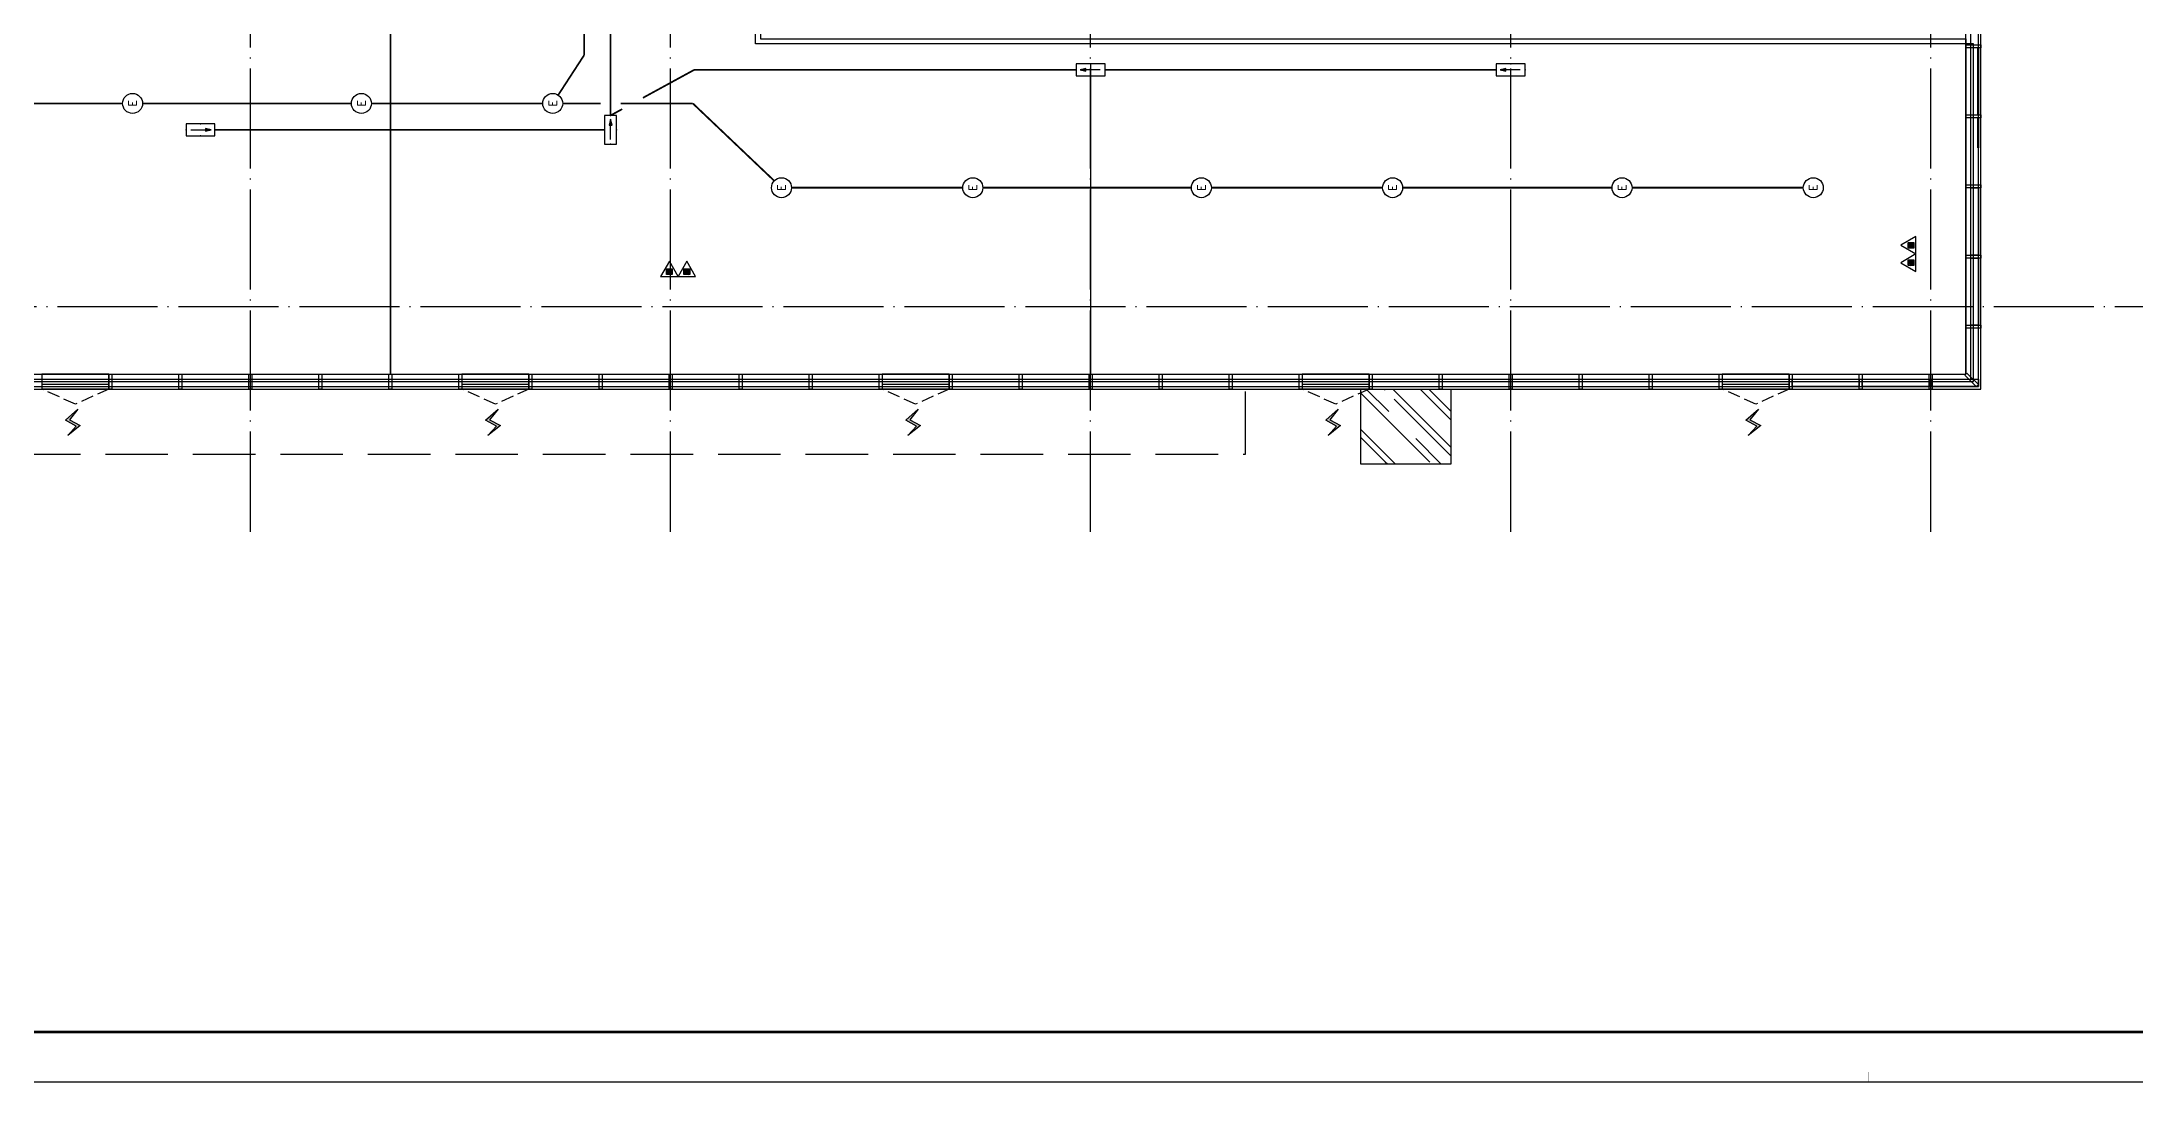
# Model space of a CAD drawing. Extents: x -2209072 to 495824, y -92434 to 572724.
# Drawn here: x 190642 to 232497, y 73600 to 94390 of the extents above; entities that cross this region are included whole.
import ezdxf
from ezdxf.enums import TextEntityAlignment as Align

# ---------------------------------------------------------------- set-up
doc = ezdxf.new("R2010")
doc.units = 0
doc.header["$LTSCALE"] = 1000
doc.header["$MEASUREMENT"] = 0
for name, pattern in [('6#7#幕墙$0$DASH', [0.35, 0.25, -0.1]), ('DASH', [0.35, 0.25, -0.1]), ('X-104 6#7#平面$0$104-1112 结构$0$$AUDIT_BAD_LTYPE1', [0]), ('X-104 6#7#平面$0$DASH', [0.35, 0.25, -0.1]), ('X-104 6#7#平面$0$DOTE', [2.42, 2, -0.2, 0.02, -0.2])]:
    doc.linetypes.add(name, pattern=pattern)
doc.layers.get('0').update_dxf_attribs({"linetype": 'CONTINUOUS'})
doc.layers.add('6#7#幕墙$0$04-不打印_辅助线', color=165, linetype='CONTINUOUS', plot=False)
for name, color, linetype in [('6#7#幕墙$0$04-电动窗', 1, 'CONTINUOUS'), ('6#7#幕墙$0$A-C_玻璃幕墙', 140, 'CONTINUOUS'), ('6#7#幕墙$0$A-C_窗', 140, 'CONTINUOUS'), ('6#7#幕墙$0$A-O_屋面', 201, 'CONTINUOUS'), ('6#7#幕墙$0$A-TECH_结构', 21, 'CONTINUOUS'), ('6#7#幕墙$0$A-金属背板', 30, 'CONTINUOUS'), ('EQUIP-照明', 3, 'CONTINUOUS'), ('WIRE-应急', 2, 'DASH'), ('X-104 6#7#平面$0$A-C_玻璃幕墙', 140, 'CONTINUOUS'), ('X-104 6#7#平面$0$A-E_楼梯', 171, 'CONTINUOUS'), ('X-104 6#7#平面$0$A-SUR_看线', 231, 'CONTINUOUS'), ('X-104 6#7#平面$0$A-TECH_结构', 21, 'CONTINUOUS'), ('X-104 6#7#平面$0$A_AXIS-轴线', 36, 'X-104 6#7#平面$0$DOTE'), ('X-104 6#7#平面$0$A_STR-砌块墙', 121, 'CONTINUOUS'), ('X-104 6#7#平面$0$EH_玻璃', 156, 'CONTINUOUS'), ('X-104 6#7#平面$0$EQUIP_消防-01', 7, 'CONTINUOUS')]:
    doc.layers.add(name, color=color, linetype=linetype)
doc.layers.add('X-104 6#7#平面$0$000套内', color=226, linetype='CONTINUOUS', lineweight=30, plot=False)
doc.styles.add('_TEL_DIM', font='SIMPLEX', dxfattribs={"width": 0.8, "height": 3.5, "bigfont": 'HZTXT'})

# ---------------------------------------------------------------- blocks, each defined once
blk = doc.blocks.new('图框-A0+1-4')
for points, const_width in [([(0.02, 0.02), (1486.02, 0.02), (1486.02, 841.03), (0.02, 841.03)], 0.05), ([(1411.02, 831.03), (25.02, 831.03), (25.02, 10.03), (1411.02, 10.03)], 0.5)]:
    blk.add_lwpolyline(points, close=True, dxfattribs=dict(const_width=const_width))
at = {"const_width": 0.05}
blk.add_lwpolyline([(669.02, 0.02), (669.02, 2.03)], dxfattribs=at)
blk = doc.blocks.new('X-104 6#7#平面$0$dsgdfg')
at = {"layer": 'X-104 6#7#平面$0$A_AXIS-轴线'}
for points in [[(16800, -4500), (16800, 60900)], [(25200, -4500), (25200, 60900)], [(33600, -4500), (33600, 60900)], [(42000, -4500), (42000, 60900)], [(50400, -4500), (50400, 60900)], [(-4000, 0), (114300, 0)]]:
    blk.add_lwpolyline(points, dxfattribs=at)
blk = doc.blocks.new('X-104 6#7#平面$0$esafrg')
at = {"layer": 'X-104 6#7#平面$0$A-TECH_结构'}
blk.add_lwpolyline([(0, 21300), (0, 0), (51800, 0), (51800, 21300)], close=True, dxfattribs=at)
blk.add_lwpolyline([(37600, 21300), (37600, 16000), (37600, 16000), (37600, 12950), (40100, 12950), (40100, 10350), (27700, 10350), (27700, 6700), (51800, 6700), (51800, 0)], dxfattribs=at)
blk = doc.blocks.new('X-104 6#7#平面$0$A$C4EF3200C')
at = {"layer": 'X-104 6#7#平面$0$EH_玻璃'}
h = blk.add_hatch(dxfattribs=at)
h.set_pattern_fill('AR-RROOF', color=256, scale=600, angle=135)
h.set_pattern_definition([(135, (238369.9, -6000.3), (-1724.2092, 646.5784), [11430, -1524, 3810, -762]), (135, (237383.9, -5553.1), (-177.809, -1255.44), [2286, -251.46, 4572, -571.5]), (135, (237642.53, -6188.87), (-3162.8462, 2440.8336), [6096, -1066.8, 3048, -762])])
h.paths.add_polyline_path([(-1630, -500), (-1630, 1000), (170, 1000), (170, -500)])
at = {"layer": 'X-104 6#7#平面$0$A-C_玻璃幕墙'}
blk.add_lwpolyline([(-1630, -500), (-1630, 1000), (170, 1000), (170, -500)], close=True, dxfattribs=at)
blk = doc.blocks.new('6#7#幕墙$0$$TCHSYS$WIN2D')
for p, q in [((-0.5, 0.5), (0.5, 0.5)), ((-0.5, 0.5), (-0.5, -0.5)), ((0.5, 0.5), (0.5, -0.5)), ((0.5, 0.167), (-0.5, 0.167)), ((0.5, -0.167), (-0.5, -0.167)), ((-0.5, -0.5), (0.5, -0.5))]:
    blk.add_line(p, q)
blk = doc.blocks.new('6#7#幕墙$0$开启扇')
at = {"layer": '6#7#幕墙$0$04-电动窗'}
h = blk.add_hatch(color=1, dxfattribs=at)
h.dxf.hatch_style = 1
h.paths.add_polyline_path([(822, 978), (651, 790), (867, 672), (619, 453), (788, 663), (571, 780)])
at = {"layer": '6#7#幕墙$0$04-电动窗', "color": 1}
blk.add_lwpolyline([(822, 978), (651, 790), (867, 672), (619, 453), (788, 663), (571, 780), (822, 978)], close=True, dxfattribs=at)
at = {"layer": '6#7#幕墙$0$A-C_窗', "linetype": '6#7#幕墙$0$DASH'}
blk.add_lwpolyline([(0, 50), (670, 350), (1340, 50)], dxfattribs=at)
at = {"layer": '6#7#幕墙$0$A-C_窗', "xscale": -1340, "yscale": 300, "zscale": 1340, "rotation": 180}
blk.add_blockref('6#7#幕墙$0$$TCHSYS$WIN2D', (670, -100), dxfattribs=at)
blk = doc.blocks.new('*U1932')
at = {"layer": '6#7#幕墙$0$A-C_玻璃幕墙', "rotation": 180}
blk.add_blockref('6#7#幕墙$0$开启扇', (670, 50), dxfattribs=at)
blk = doc.blocks.new('*U1933')
at = {"color": 0, "linetype": 'ByBlock', "lineweight": -2, "transparency": 16777216}
for p in [(8400, 0), (16800, 0), (25200, 0), (33600, 0), (42000, 0)]:
    blk.add_blockref('*U1932', p, dxfattribs=at)
blk = doc.blocks.new('6#7#幕墙$0$ii')
blk.add_lwpolyline([(-1340, 0), (0, 0), (0, -150), (-1340, -150)], close=True)
blk = doc.blocks.new('6#7#幕墙$0$RDSSSD')
at = {"layer": '6#7#幕墙$0$A-C_玻璃幕墙'}
for points in [[(13970, 87750), (14030, 87750), (14030, 87450), (13970, 87450)], [(15370, 87750), (15430, 87750), (15430, 87450), (15370, 87450)], [(16770, 87750), (16830, 87750), (16830, 87450), (16770, 87450)], [(18170, 87750), (18230, 87750), (18230, 87450), (18170, 87450)], [(19570, 87750), (19630, 87750), (19630, 87450), (19570, 87450)], [(20970, 87750), (21030, 87750), (21030, 87450), (20970, 87450)], [(22370, 87750), (22430, 87750), (22430, 87450), (22370, 87450)], [(23770, 87750), (23830, 87750), (23830, 87450), (23770, 87450)], [(25170, 87750), (25230, 87750), (25230, 87450), (25170, 87450)], [(26570, 87750), (26630, 87750), (26630, 87450), (26570, 87450)], [(27970, 87750), (28030, 87750), (28030, 87450), (27970, 87450)], [(29370, 87750), (29430, 87750), (29430, 87450), (29370, 87450)], [(30770, 87750), (30830, 87750), (30830, 87450), (30770, 87450)], [(32170, 87750), (32230, 87750), (32230, 87450), (32170, 87450)], [(33570, 87750), (33630, 87750), (33630, 87450), (33570, 87450)], [(34970, 87750), (35030, 87750), (35030, 87450), (34970, 87450)], [(36370, 87750), (36430, 87750), (36430, 87450), (36370, 87450)], [(37770, 87750), (37830, 87750), (37830, 87450), (37770, 87450)], [(39170, 87750), (39230, 87750), (39230, 87450), (39170, 87450)], [(40570, 87750), (40630, 87750), (40630, 87450), (40570, 87450)], [(41970, 87750), (42030, 87750), (42030, 87450), (41970, 87450)], [(43370, 87750), (43430, 87750), (43430, 87450), (43370, 87450)], [(44770, 87750), (44830, 87750), (44830, 87450), (44770, 87450)], [(46170, 87750), (46230, 87750), (46230, 87450), (46170, 87450)], [(47570, 87750), (47630, 87750), (47630, 87450), (47570, 87450)], [(48970, 87750), (49030, 87750), (49030, 87450), (48970, 87450)], [(50370, 87750), (50430, 87750), (50430, 87450), (50370, 87450)]]:
    blk.add_lwpolyline(points, close=True, dxfattribs=at)
blk = doc.blocks.new('*U1967')
blk.add_lwpolyline([(-1360, 0), (-20, 0), (-20, -150), (-1360, -150)], close=True)
blk = doc.blocks.new('*U1974')
blk.add_lwpolyline([(-1360, 0), (-440, 0), (-440, -150), (-1360, -150)], close=True)
blk = doc.blocks.new('6#7#幕墙')
at = {"layer": '6#7#幕墙$0$04-不打印_辅助线'}
blk.add_lwpolyline([(160262, 162700), (317912, 162700), (317912, 73600), (160262, 73600)], close=True, dxfattribs=at)
at = {"layer": '6#7#幕墙$0$A-C_玻璃幕墙'}
blk.add_lwpolyline([(177012, 109350), (177012, 87450), (229412, 87450), (229412, 109350), (177012, 109350)], dxfattribs=at)
for points in [[(177062, 109300), (177062, 87500), (229362, 87500), (229362, 109300)], [(177212, 109150), (177212, 87650), (229212, 87650), (229212, 109150)], [(229412, 94330), (229412, 94270), (229112, 94270), (229112, 94330)], [(229412, 92930), (229412, 92870), (229112, 92870), (229112, 92930)], [(229412, 91530), (229412, 91470), (229112, 91470), (229112, 91530)], [(229412, 90130), (229412, 90070), (229112, 90070), (229112, 90130)], [(229412, 88730), (229412, 88670), (229112, 88670), (229112, 88730)]]:
    blk.add_lwpolyline(points, close=True, dxfattribs=at)
at = {"layer": '6#7#幕墙$0$A-C_窗'}
blk.add_lwpolyline([(229091, 87729), (229320, 87500), (229362, 87542), (229133, 87771)], close=True, dxfattribs=at)
blk.add_lwpolyline([(229091, 87729), (229320, 87500), (229362, 87542), (229133, 87771)], close=True, dxfattribs=at)
at = {"layer": '6#7#幕墙$0$A-O_屋面', "linetype": '6#7#幕墙$0$DASH', "ltscale": 5}
blk.add_lwpolyline([(213680, 109350), (174412, 110930), (174412, 86150), (214712, 86150), (214712, 87450)], dxfattribs=at)
at = {"layer": '6#7#幕墙$0$A-TECH_结构'}
blk.add_lwpolyline([(177312, 109050), (177312, 87750), (229112, 87750), (229112, 109050)], close=True, dxfattribs=at)
at = {"layer": '6#7#幕墙$0$A-金属背板'}
for points in [[(229362, 92930), (229352, 92930), (229352, 94270), (229362, 94270)], [(229362, 92270), (229352, 92270), (229352, 92870), (229362, 92870)]]:
    blk.add_lwpolyline(points, close=True, dxfattribs=at)
blk.add_blockref('*U1933', (182912, 87450))
at = {"layer": '6#7#幕墙$0$A-C_玻璃幕墙'}
for name, p, rotation in [('6#7#幕墙$0$ii', (229212, 91470), 90), ('6#7#幕墙$0$ii', (229212, 90070), 90), ('*U1967', (227002, 87650), 359.9980808591542), ('*U1967', (228402, 87650), 359.9980808591542), ('*U1974', (229802, 87650), 359.9980808591542)]:
    blk.add_blockref(name, p, dxfattribs=dict(at, rotation=rotation))
at = {"layer": '6#7#幕墙$0$A-C_窗'}
blk.add_blockref('6#7#幕墙$0$RDSSSD', (178012, 0), dxfattribs=at)
blk = doc.blocks.new('X-104 6#7#平面$0$$TWTSYS$00000546')
h = blk.add_hatch()
h.set_pattern_fill('ANSI31', color=256, scale=200, style=0)
h.set_pattern_definition([(45, (-38543.802, -6670.83), (-17.67767, 17.67767), [])])
h.paths.add_polyline_path([(-65, 174), (65, 174), (65, 44), (-65, 44)])
for points in [[(0, 344), (-198, 0), (198, 0)], [(-65, 174), (65, 174), (65, 44), (-65, 44)]]:
    blk.add_lwpolyline(points, close=True)
blk = doc.blocks.new('X-104 6#7#平面$0$灭火器2')
at = {"layer": 'X-104 6#7#平面$0$EQUIP_消防-01', "xscale": 0.88, "yscale": 0.88, "zscale": 0.88, "rotation": 90}
for p in [(-4049632, -27064), (-4049632, -27413)]:
    blk.add_blockref('X-104 6#7#平面$0$$TWTSYS$00000546', p, dxfattribs=at)
blk = doc.blocks.new('X-104 6#7#平面$0$A$C61334207')
at = {"layer": 'X-104 6#7#平面$0$EQUIP_消防-01'}
blk.add_blockref('X-104 6#7#平面$0$灭火器2', (4277746, 117390), dxfattribs=at)
at = {"layer": 'X-104 6#7#平面$0$EQUIP_消防-01', "rotation": 270}
blk.add_blockref('X-104 6#7#平面$0$灭火器2', (230602, -3959930), dxfattribs=at)
blk = doc.blocks.new('X-104 6#7#平面')
at = {"layer": 'X-104 6#7#平面$0$000套内'}
blk.add_lwpolyline([(201062, 98700), (191762, 98700), (191762, 98700), (191762, 98700), (191762, 109200), (177162, 109200), (177162, 87600), (229262, 87600), (229262, 94350), (204912, 94350), (204912, 98700), (202862, 98700), (202862, 98200), (201062, 98200), (201062, 98700)], dxfattribs=at)
at = {"layer": 'X-104 6#7#平面$0$A-SUR_看线', "linetype": 'X-104 6#7#平面$0$DASH', "ltscale": 2, "const_width": 30}
for points in [[(197612, 98600), (197612, 87750)], [(211612, 93950), (211612, 87750)]]:
    blk.add_lwpolyline(points, dxfattribs=at)
at = {"linetype": 'X-104 6#7#平面$0$104-1112 结构$0$$AUDIT_BAD_LTYPE1'}
blk.add_blockref('X-104 6#7#平面$0$A$C61334207', (0, 0), dxfattribs=at)
for name, p in [('6#7#幕墙', (0, 0)), ('X-104 6#7#平面$0$dsgdfg', (178012, 89100))]:
    blk.add_blockref(name, p)
at = {"xscale": 100, "yscale": 100, "zscale": 100}
blk.add_blockref('图框-A0+1-4', (160259, 73600), dxfattribs=at)
at = {"layer": 'X-104 6#7#平面$0$A-E_楼梯', "color": 0}
blk.add_blockref('X-104 6#7#平面$0$A$C4EF3200C', (218642, 86450), dxfattribs=at)
at = {"layer": 'X-104 6#7#平面$0$A_STR-砌块墙'}
blk.add_blockref('X-104 6#7#平面$0$esafrg', (177312, 87750), dxfattribs=at)
blk = doc.blocks.new('$equip$00001838')
blk.add_circle((0, 0), 0.5)
at = {"color": 7, "style": '_TEL_DIM'}
blk.add_attdef('$TEXT$', text='', height=0.4, dxfattribs=at).set_placement((0, 0), align=Align.MIDDLE_CENTER)
at = {"color": 7, "style": '_TEL_DIM', "flags": 1}
blk.add_attdef('A', text='', height=0.00002, dxfattribs=at).set_placement((0, 0), align=Align.MIDDLE_CENTER)
blk = doc.blocks.new('$equip$00002540')
blk.add_hatch(color=256).paths.add_polyline_path([(0.24, 0.37), (0.24, 0.23), (0.53, 0.3)])
for p, q in [((-0.72, 0.6), (-0.72, 0)), ((0.72, 0.6), (-0.72, 0.6)), ((-0.72, 0), (0.72, 0)), ((0.24, 0.37), (0.24, 0.23)), ((0.53, 0.3), (0.24, 0.37)), ((0.24, 0.23), (0.53, 0.3)), ((0.72, 0), (0.72, 0.6))]:
    blk.add_line(p, q)
at = {"color": 7}
blk.add_line((-0.48, 0.3), (0.48, 0.3), dxfattribs=at)
at = {"const_width": 0.02}
blk.add_lwpolyline([(-0.72, 0.6), (-0.72, 0), (0.72, 0), (0.72, 0.6), (-0.72, 0.6), (-0.72, 0)], dxfattribs=at)
for p in [(-0.72, 0.3), (0, 0.6), (0, 0), (0.72, 0.3)]:
    blk.add_point(p)
at = {"color": 7, "style": '_TEL_DIM', "flags": 1}
blk.add_attdef('A', text='', height=0.00002, dxfattribs=at).set_placement((0, 0), align=Align.MIDDLE_CENTER)

msp = doc.modelspace()

# ---------------------------------------------------------------- linework, layer by layer
at = {"layer": 'WIRE-应急', "linetype": 'DASH', "const_width": 35}
for points in [[(201483, 97860), (201483, 94122)], [(202013, 97841), (202013, 92920)], [(201483, 94122), (200966, 93327)], [(203684, 93830), (202661, 93272)], [(211324, 93830), (203684, 93830)], [(219724, 93830), (211900, 93830)], [(188831, 93160), (192256, 93160)], [(192656, 93160), (196831, 93160)], [(197231, 93160), (200656, 93160)], [(201056, 93160), (201813, 93160)], [(202247, 93047), (202014, 92920)], [(202213, 93160), (203658, 93160)], [(203658, 93160), (205286, 91613)], [(194103, 92632), (201894, 92632)], [(205631, 91476), (209056, 91476)], [(209456, 91476), (213626, 91476)], [(214026, 91476), (217451, 91476)], [(217851, 91476), (222037, 91476)], [(222437, 91476), (225862, 91476)]]:
    msp.add_lwpolyline(points, dxfattribs=at)

# ---------------------------------------------------------------- block references
msp.add_blockref('X-104 6#7#平面', (0, 0))
at = {"layer": 'EQUIP-照明', "xscale": 400, "yscale": 400, "zscale": 400}
for p, rotation in [((211612, 93950), 180), ((220012, 93950), 180), ((202134, 92632), 90)]:
    msp.add_blockref('$equip$00002540', p, dxfattribs=dict(at, rotation=rotation))
at = {"layer": 'EQUIP-照明', "xscale": 400, "yscale": 400, "zscale": 400, "rotation": 90}
for p in [(192456, 93160), (197031, 93160), (200856, 93160), (205431, 91476), (209256, 91476), (213826, 91476), (217651, 91476), (222237, 91476), (226062, 91476)]:
    msp.add_blockref('$equip$00001838', p, dxfattribs=at).add_auto_attribs({'$TEXT$': 'E'})
at = {"layer": 'EQUIP-照明', "xscale": 400, "yscale": 400, "zscale": 400}
msp.add_blockref('$equip$00002540', (193815, 92512), dxfattribs=at)

doc.saveas('drawing.dxf')
